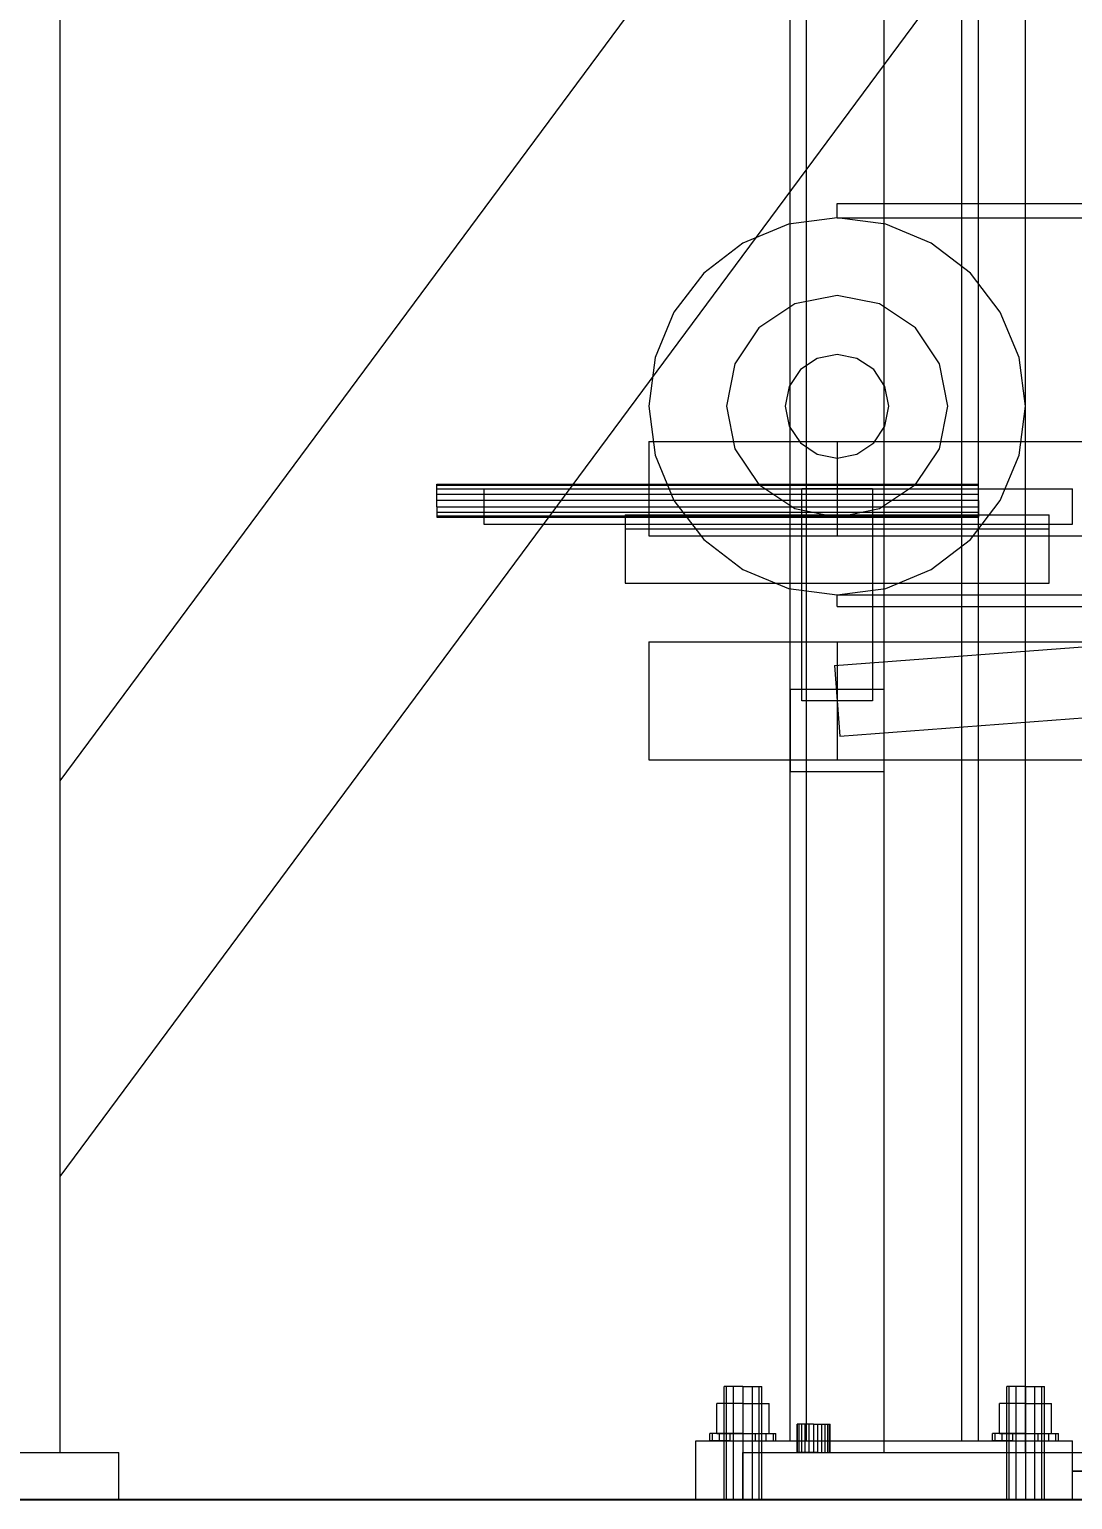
# Model space of a CAD drawing. Header units: millimetres. Extents: x -1970 to 34302, y -80068 to 6837.
# Drawn here: x -1343 to -900, y -36000 to -35376 of the extents above; entities that cross this region are included whole.
import ezdxf

# ---------------------------------------------------------------- set-up
doc = ezdxf.new("R2010")
doc.units = ezdxf.units.MM
for name, color, linetype, lineweight in [('COTAS_O', 1, 'Continuous', 0), ('frontal_briquetadora', 7, 'Continuous', 0), ('frontal_C01', 7, 'Continuous', 0), ('frontal_mezcladora', 7, 'Continuous', 0), ('frontal_tolva_provisional', 7, 'Continuous', 0)]:
    doc.layers.add(name, color=color, linetype=linetype, lineweight=lineweight)
doc.dimstyles.new('R19_100', dxfattribs={"dimtxt": 250, "dimasz": 150, "dimexe": 150, "dimexo": 80, "dimgap": 100, "dimtad": 1, "dimtih": 1, "dimtoh": 1, "dimdsep": 46, "dimcen": 0.09, "dimadec": 0, "dimazin": 0, "dimtfac": 1, "dimtdec": 4, "dimtofl": 0, "dimtmove": 0, "dimatfit": 3, "dimfxl": 1, "dimtolj": 1, "dimtzin": 0, "dimarcsym": 0})

# ---------------------------------------------------------------- blocks, each defined once
blk = doc.blocks.new('*D40')
at = {"layer": 'COTAS_O', "color": 0, "lineweight": -2, "transparency": 16777216}
for p, q in [((-1400, -33700), (-630, -33700)), ((-780, -35850), (-780, -33850)), ((-1400, -36000), (-630, -36000))]:
    blk.add_line(p, q, dxfattribs=at)
at = {"layer": 'COTAS_O', "color": 0, "transparency": 16777216}
for points in [[(-805, -33850), (-755, -33850), (-780, -33700)], [(-805, -35850), (-755, -35850), (-780, -36000)]]:
    blk.add_solid(points, dxfattribs=at)
at = {"layer": 'Defpoints', "color": 0, "transparency": 16777216}
for p in [(-1480, -33700), (-780, -33700), (-1480, -36000)]:
    blk.add_point(p, dxfattribs=at)
blk = doc.blocks.new('*D41')
at = {"layer": 'COTAS_O', "color": 0, "lineweight": -2, "transparency": 16777216}
for p, q in [((-1480, -35920), (-1480, -35150)), ((490, -35920), (490, -35150)), ((-1330, -35300), (340, -35300))]:
    blk.add_line(p, q, dxfattribs=at)
at = {"layer": 'COTAS_O', "color": 0, "transparency": 16777216}
for points in [[(-1330, -35275), (-1330, -35325), (-1480, -35300)], [(340, -35275), (340, -35325), (490, -35300)]]:
    blk.add_solid(points, dxfattribs=at)
at = {"layer": 'Defpoints', "color": 0, "transparency": 16777216}
for p in [(490, -35300), (-1480, -36000), (490, -36000)]:
    blk.add_point(p, dxfattribs=at)

msp = doc.modelspace()

# ---------------------------------------------------------------- linework, layer by layer
at = {"layer": 'frontal_briquetadora'}
for p, q in [((-1330, -35980), (-1330, -34950)), ((-1330, -35694.962), (-777.418, -34950)), ((-1330, -35862.816), (-720.639, -35041.307)), ((-1330, -35862.816), (-1330, -35694.962)), ((-1505, -35980), (-1305, -35980)), ((-1480, -35980), (-1330, -35980)), ((-1305, -36000), (-1305, -35980)), ((-1505, -36000), (-1305, -36000))]:
    msp.add_line(p, q, dxfattribs=at)
at = {"layer": 'frontal_C01'}
for p, q in [((-1020, -35975), (-1020, -33271.654)), ((-1013, -35975), (-1013, -33271.654)), ((-947, -35975), (-947, -33271.654)), ((-940, -35975), (-940, -33271.654)), ((-1046.928, -35952), (-1048, -35952)), ((-1048, -36000), (-1048, -35952)), ((-1044, -35952), (-1046.928, -35952)), ((-1046.928, -36000), (-1046.928, -35952)), ((-1040, -35952), (-1044, -35952)), ((-1044, -36000), (-1044, -35952)), ((-1040, -35952), (-1036, -35952)), ((-1040, -35952), (-1040, -36000)), ((-1036, -35952), (-1033.072, -35952)), ((-1036, -36000), (-1036, -35952)), ((-1033.072, -35952), (-1032, -35952)), ((-1033.072, -36000), (-1033.072, -35952)), ((-1032, -36000), (-1032, -35952)), ((-926.928, -35952), (-928, -35952)), ((-928, -36000), (-928, -35952)), ((-924, -35952), (-926.928, -35952)), ((-926.928, -36000), (-926.928, -35952)), ((-920, -35952), (-924, -35952)), ((-924, -36000), (-924, -35952)), ((-920, -35952), (-916, -35952)), ((-920, -35952), (-920, -36000)), ((-916, -35952), (-913.072, -35952)), ((-916, -36000), (-916, -35952)), ((-913.072, -35952), (-912, -35952)), ((-913.072, -36000), (-913.072, -35952)), ((-912, -36000), (-912, -35952)), ((-1040, -35959.2), (-1051.085, -35959.2)), ((-1051.085, -35972), (-1051.085, -35959.2)), ((-1040, -35959.2), (-1028.915, -35959.2)), ((-1040, -35959.2), (-1040, -35972)), ((-1028.915, -35972), (-1028.915, -35959.2)), ((-920, -35959.2), (-931.085, -35959.2)), ((-931.085, -35972), (-931.085, -35959.2)), ((-920, -35959.2), (-908.915, -35959.2)), ((-920, -35959.2), (-920, -35972)), ((-908.915, -35972), (-908.915, -35959.2)), ((-1060, -35975), (-900, -35975)), ((-1060, -36000), (-1060, -35975)), ((-1052.934, -35972), (-1054, -35972)), ((-1054, -35975), (-1054, -35972)), ((-1052.934, -35975), (-1054, -35975)), ((-1049.899, -35972), (-1052.934, -35972)), ((-1052.934, -35975), (-1052.934, -35972)), ((-1049.899, -35975), (-1052.934, -35975)), ((-1051.085, -35972), (-1040, -35972)), ((-1045.358, -35972), (-1049.899, -35972)), ((-1049.899, -35975), (-1049.899, -35972)), ((-1045.358, -35975), (-1049.899, -35975)), ((-1040, -35972), (-1045.358, -35972)), ((-1045.358, -35975), (-1045.358, -35972)), ((-1045.358, -35975), (-1040, -35975)), ((-1040, -35972), (-1034.642, -35972)), ((-1040, -35972), (-1040, -35975)), ((-1040, -35972), (-1028.915, -35972)), ((-1040, -35975), (-1034.642, -35975)), ((-1034.642, -35972), (-1030.101, -35972)), ((-1034.642, -35975), (-1034.642, -35972)), ((-1034.642, -35975), (-1030.101, -35975)), ((-1030.101, -35972), (-1027.066, -35972)), ((-1030.101, -35975), (-1030.101, -35972)), ((-1030.101, -35975), (-1027.066, -35975)), ((-1027.066, -35972), (-1026, -35972)), ((-1027.066, -35975), (-1027.066, -35972)), ((-1027.066, -35975), (-1026, -35975)), ((-1026, -35975), (-1026, -35972)), ((-1020, -35975), (-1013, -35975)), ((-1013, -35975), (-947, -35975)), ((-947, -35975), (-940, -35975)), ((-932.934, -35972), (-934, -35972)), ((-934, -35975), (-934, -35972)), ((-932.934, -35975), (-934, -35975)), ((-929.899, -35972), (-932.934, -35972)), ((-932.934, -35975), (-932.934, -35972)), ((-929.899, -35975), (-932.934, -35975)), ((-931.085, -35972), (-920, -35972)), ((-925.358, -35972), (-929.899, -35972)), ((-929.899, -35975), (-929.899, -35972)), ((-925.358, -35975), (-929.899, -35975)), ((-920, -35972), (-925.358, -35972)), ((-925.358, -35975), (-925.358, -35972)), ((-925.358, -35975), (-920, -35975)), ((-920, -35972), (-914.642, -35972)), ((-920, -35972), (-920, -35975)), ((-920, -35972), (-908.915, -35972)), ((-920, -35975), (-914.642, -35975)), ((-914.642, -35972), (-910.101, -35972)), ((-914.642, -35975), (-914.642, -35972)), ((-914.642, -35975), (-910.101, -35975)), ((-910.101, -35972), (-907.066, -35972)), ((-910.101, -35975), (-910.101, -35972)), ((-910.101, -35975), (-907.066, -35975)), ((-907.066, -35972), (-906, -35972)), ((-907.066, -35975), (-907.066, -35972)), ((-907.066, -35975), (-906, -35975)), ((-906, -35975), (-906, -35972)), ((-900, -36000), (-900, -35975)), ((-1060, -36000), (-900, -36000)), ((-1046.928, -36000), (-1048, -36000)), ((-1044, -36000), (-1046.928, -36000)), ((-1044, -36000), (-1040, -36000)), ((-1040, -36000), (-1036, -36000)), ((-1036, -36000), (-1033.072, -36000)), ((-1033.072, -36000), (-1032, -36000)), ((-926.928, -36000), (-928, -36000)), ((-924, -36000), (-926.928, -36000)), ((-924, -36000), (-920, -36000)), ((-920, -36000), (-916, -36000)), ((-916, -36000), (-913.072, -36000)), ((-913.072, -36000), (-912, -36000))]:
    msp.add_line(p, q, dxfattribs=at)
at = {"layer": 'frontal_mezcladora'}
for p, q in [((-980, -35980), (-980, -33390)), ((-920, -35980), (-920, -33390)), ((-1016.761, -35968), (-1017, -35968)), ((-1017, -35980), (-1017, -35968)), ((-1016.062, -35968), (-1016.761, -35968)), ((-1016.761, -35980), (-1016.761, -35968)), ((-1014.95, -35968), (-1016.062, -35968)), ((-1016.062, -35980), (-1016.062, -35968)), ((-1013.5, -35968), (-1014.95, -35968)), ((-1014.95, -35980), (-1014.95, -35968)), ((-1011.812, -35968), (-1013.5, -35968)), ((-1013.5, -35980), (-1013.5, -35968)), ((-1010, -35968), (-1011.812, -35968)), ((-1011.812, -35980), (-1011.812, -35968)), ((-1010, -35968), (-1008.188, -35968)), ((-1010, -35968), (-1010, -35980)), ((-1008.188, -35968), (-1006.5, -35968)), ((-1008.188, -35980), (-1008.188, -35968)), ((-1006.5, -35968), (-1005.05, -35968)), ((-1006.5, -35980), (-1006.5, -35968)), ((-1005.05, -35968), (-1003.938, -35968)), ((-1005.05, -35980), (-1005.05, -35968)), ((-1003.938, -35968), (-1003.239, -35968)), ((-1003.938, -35980), (-1003.938, -35968)), ((-1003.239, -35968), (-1003, -35968)), ((-1003.239, -35980), (-1003.239, -35968)), ((-1003, -35980), (-1003, -35968)), ((-1040, -35980), (-860, -35980)), ((-1040, -36000), (-1040, -35980)), ((-1016.761, -35980), (-1017, -35980)), ((-1016.062, -35980), (-1016.761, -35980)), ((-1014.95, -35980), (-1016.062, -35980)), ((-1013.5, -35980), (-1014.95, -35980)), ((-1011.812, -35980), (-1013.5, -35980)), ((-1010, -35980), (-1011.812, -35980)), ((-1008.188, -35980), (-1010, -35980)), ((-1008.188, -35980), (-1006.5, -35980)), ((-1006.5, -35980), (-1005.05, -35980)), ((-1005.05, -35980), (-1003.938, -35980)), ((-1003.938, -35980), (-1003.239, -35980)), ((-1003.239, -35980), (-1003, -35980)), ((-980, -35980), (-920, -35980)), ((-660, -35988), (-900, -35988)), ((-900, -35988), (-661.756, -35988)), ((-900, -35988), (-840, -35988)), ((-838.244, -35988), (-900, -35988)), ((-900, -35988), (-841.756, -35988)), ((-600, -35988), (-900, -35988)), ((-900, -35988), (-663.444, -35988)), ((-836.556, -35988), (-900, -35988)), ((-900, -35988), (-843.444, -35988)), ((-900, -35988), (-665, -35988)), ((-835, -35988), (-900, -35988)), ((-900, -35988), (-845, -35988)), ((-900, -35988), (-666.364, -35988)), ((-900, -35988), (-846.364, -35988)), ((-900, -35988), (-667.483, -35988)), ((-900, -35988), (-847.483, -35988)), ((-900, -35988), (-668.315, -35988)), ((-900, -35988), (-848.315, -35988)), ((-900, -35988), (-668.827, -35988)), ((-900, -35988), (-848.827, -35988)), ((-900, -35988), (-669, -35988)), ((-900, -35988), (-849, -35988)), ((-658.244, -35988), (-900, -35988)), ((-900, -36000), (-900, -35988)), ((-600, -36000), (-900, -35988)), ((-900, -36000), (-600, -35988)), ((-1040, -36000), (-860, -36000)), ((-900, -36000), (-660, -36000)), ((-661.756, -36000), (-900, -36000)), ((-840, -36000), (-900, -36000)), ((-900, -36000), (-838.244, -36000)), ((-841.756, -36000), (-900, -36000)), ((-900, -36000), (-600, -36000)), ((-663.444, -36000), (-900, -36000)), ((-900, -36000), (-836.556, -36000)), ((-843.444, -36000), (-900, -36000)), ((-665, -36000), (-900, -36000)), ((-900, -36000), (-835, -36000)), ((-845, -36000), (-900, -36000)), ((-666.364, -36000), (-900, -36000)), ((-846.364, -36000), (-900, -36000)), ((-667.483, -36000), (-900, -36000)), ((-847.483, -36000), (-900, -36000)), ((-668.315, -36000), (-900, -36000)), ((-848.315, -36000), (-900, -36000)), ((-668.827, -36000), (-900, -36000)), ((-848.827, -36000), (-900, -36000)), ((-669, -36000), (-900, -36000)), ((-849, -36000), (-900, -36000)), ((-900, -36000), (-658.244, -36000))]:
    msp.add_line(p, q, dxfattribs=at)
at = {"layer": 'frontal_tolva_provisional'}
for p, q in [((-1000, -35450), (-650, -35450)), ((-1000, -35456), (-1000, -35450)), ((-1020.706, -35458.726), (-1040, -35466.718)), ((-1000, -35456), (-1020.706, -35458.726)), ((-1000, -35456), (-650, -35456)), ((-979.294, -35458.726), (-1000, -35456)), ((-960, -35466.718), (-979.294, -35458.726)), ((-1040, -35466.718), (-1056.569, -35479.431)), ((-943.431, -35479.431), (-960, -35466.718)), ((-1056.569, -35479.431), (-1069.282, -35496)), ((-930.718, -35496), (-943.431, -35479.431)), ((-1000, -35489), (-1017.986, -35492.578)), ((-982.014, -35492.578), (-1000, -35489)), ((-1069.282, -35496), (-1077.274, -35515.294)), ((-1017.986, -35492.578), (-1033.234, -35502.766)), ((-966.766, -35502.766), (-982.014, -35492.578)), ((-922.726, -35515.294), (-930.718, -35496)), ((-1033.234, -35502.766), (-1043.422, -35518.014)), ((-956.578, -35518.014), (-966.766, -35502.766)), ((-1077.274, -35515.294), (-1080, -35536)), ((-1000, -35514), (-1008.419, -35515.675)), ((-991.581, -35515.675), (-1000, -35514)), ((-920, -35536), (-922.726, -35515.294)), ((-1043.422, -35518.014), (-1047, -35536)), ((-1015.556, -35520.444), (-1020.325, -35527.581)), ((-1008.419, -35515.675), (-1015.556, -35520.444)), ((-984.444, -35520.444), (-991.581, -35515.675)), ((-979.675, -35527.581), (-984.444, -35520.444)), ((-953, -35536), (-956.578, -35518.014)), ((-1020.325, -35527.581), (-1022, -35536)), ((-978, -35536), (-979.675, -35527.581)), ((-1080, -35536), (-1077.274, -35556.706)), ((-1047, -35536), (-1043.422, -35553.986)), ((-1022, -35536), (-1020.325, -35544.419)), ((-979.675, -35544.419), (-978, -35536)), ((-956.578, -35553.986), (-953, -35536)), ((-922.726, -35556.706), (-920, -35536)), ((-1020.325, -35544.419), (-1015.556, -35551.556)), ((-984.444, -35551.556), (-979.675, -35544.419)), ((-1080, -35551), (-1080, -35591)), ((-1080, -35551), (-1000, -35551)), ((-1015.556, -35551.556), (-1008.419, -35556.325)), ((-1000, -35551), (-1000, -35591)), ((-1000, -35551), (200, -35551)), ((-991.581, -35556.325), (-984.444, -35551.556)), ((-1077.274, -35556.706), (-1069.282, -35576)), ((-1043.422, -35553.986), (-1033.234, -35569.234)), ((-1008.419, -35556.325), (-1000, -35558)), ((-1001.122, -35646.042), (198.878, -35556.042)), ((-1000, -35558), (-991.581, -35556.325)), ((-966.766, -35569.234), (-956.578, -35553.986)), ((-930.718, -35576), (-922.726, -35556.706)), ((-1170, -35569.533), (-1170, -35569)), ((-1170, -35569), (-940, -35569)), ((-1170, -35571.05), (-1170, -35569.533)), ((-1170, -35569.533), (-940, -35569.533)), ((-1170, -35573.321), (-1170, -35571.05)), ((-1170, -35571.05), (-940, -35571.05)), ((-1150, -35571), (-900, -35571)), ((-1150, -35571), (-1150, -35586)), ((-1033.234, -35569.234), (-1017.986, -35579.422)), ((-985, -35571), (-1015, -35571)), ((-1015, -35661), (-1015, -35571)), ((-985, -35571), (-985, -35661)), ((-982.014, -35579.422), (-966.766, -35569.234)), ((-940, -35569.533), (-940, -35569)), ((-940, -35571.05), (-940, -35569.533)), ((-940, -35573.321), (-940, -35571.05)), ((-900, -35586), (-900, -35571)), ((-1170, -35576), (-1170, -35573.321)), ((-1170, -35573.321), (-940, -35573.321)), ((-1170, -35578.679), (-1170, -35576)), ((-940, -35576), (-1170, -35576)), ((-1069.282, -35576), (-1056.569, -35592.569)), ((-943.431, -35592.569), (-930.718, -35576)), ((-940, -35576), (-940, -35573.321)), ((-940, -35576), (-940, -35578.679)), ((-1170, -35578.679), (-1170, -35580.95)), ((-1170, -35578.679), (-940, -35578.679)), ((-1170, -35580.95), (-1170, -35582.467)), ((-1170, -35580.95), (-940, -35580.95)), ((-1170, -35582.467), (-1170, -35583)), ((-1170, -35582.467), (-940, -35582.467)), ((-1170, -35583), (-940, -35583)), ((-1090, -35582), (-910, -35582)), ((-1090, -35582), (-1090, -35588)), ((-1017.986, -35579.422), (-1000, -35583)), ((-1000, -35583), (-982.014, -35579.422)), ((-940, -35578.679), (-940, -35580.95)), ((-940, -35580.95), (-940, -35582.467)), ((-940, -35582.467), (-940, -35583)), ((-910, -35588), (-910, -35582)), ((-1150, -35586), (-900, -35586)), ((-1090, -35586), (-910, -35586)), ((-1090, -35586), (-1090, -35611)), ((-1090, -35588), (-910, -35588)), ((-998.878, -35675.958), (201.122, -35585.958)), ((-910, -35611), (-910, -35586)), ((-1080, -35591), (-1000, -35591)), ((-1056.569, -35592.569), (-1040, -35605.282)), ((-1000, -35591), (200, -35591)), ((-960, -35605.282), (-943.431, -35592.569)), ((-1040, -35605.282), (-1020.706, -35613.274)), ((-979.294, -35613.274), (-960, -35605.282)), ((-1090, -35611), (-910, -35611)), ((-1020.706, -35613.274), (-1000, -35616)), ((-1000, -35616), (-979.294, -35613.274)), ((-1000, -35616), (1500, -35616)), ((-1000, -35621), (-1000, -35616)), ((-1000, -35621), (1500, -35621)), ((-1080, -35636), (-1080, -35686)), ((-1080, -35636), (-1000, -35636)), ((-1000, -35636), (-1000, -35686)), ((-1000, -35636), (200, -35636)), ((-1001.122, -35646.042), (-998.878, -35675.958)), ((-1020, -35656), (-980, -35656)), ((-1020, -35656), (-1020, -35691)), ((-980, -35691), (-980, -35656)), ((-985, -35661), (-1015, -35661)), ((-1080, -35686), (-1000, -35686)), ((-1000, -35686), (200, -35686)), ((-1020, -35691), (-980, -35691))]:
    msp.add_line(p, q, dxfattribs=at)

# ---------------------------------------------------------------- dimensions: what is measured, and where the dimension line sits
at = {"layer": 'COTAS_O'}
for p2, distance, picture, middle in [((-1480, -33700), -700, '*D40', (-780, -34850)), ((490, -36000), 700, '*D41', (-495, -35300))]:
    dim = msp.add_aligned_dim(p1=(-1480, -36000), p2=p2, distance=distance, text='<> O', dimstyle='R19_100', dxfattribs=at)
    dim.commit()
    dim.dimension.update_dxf_attribs({"geometry": picture, "text_midpoint": middle})

doc.saveas('drawing.dxf')
